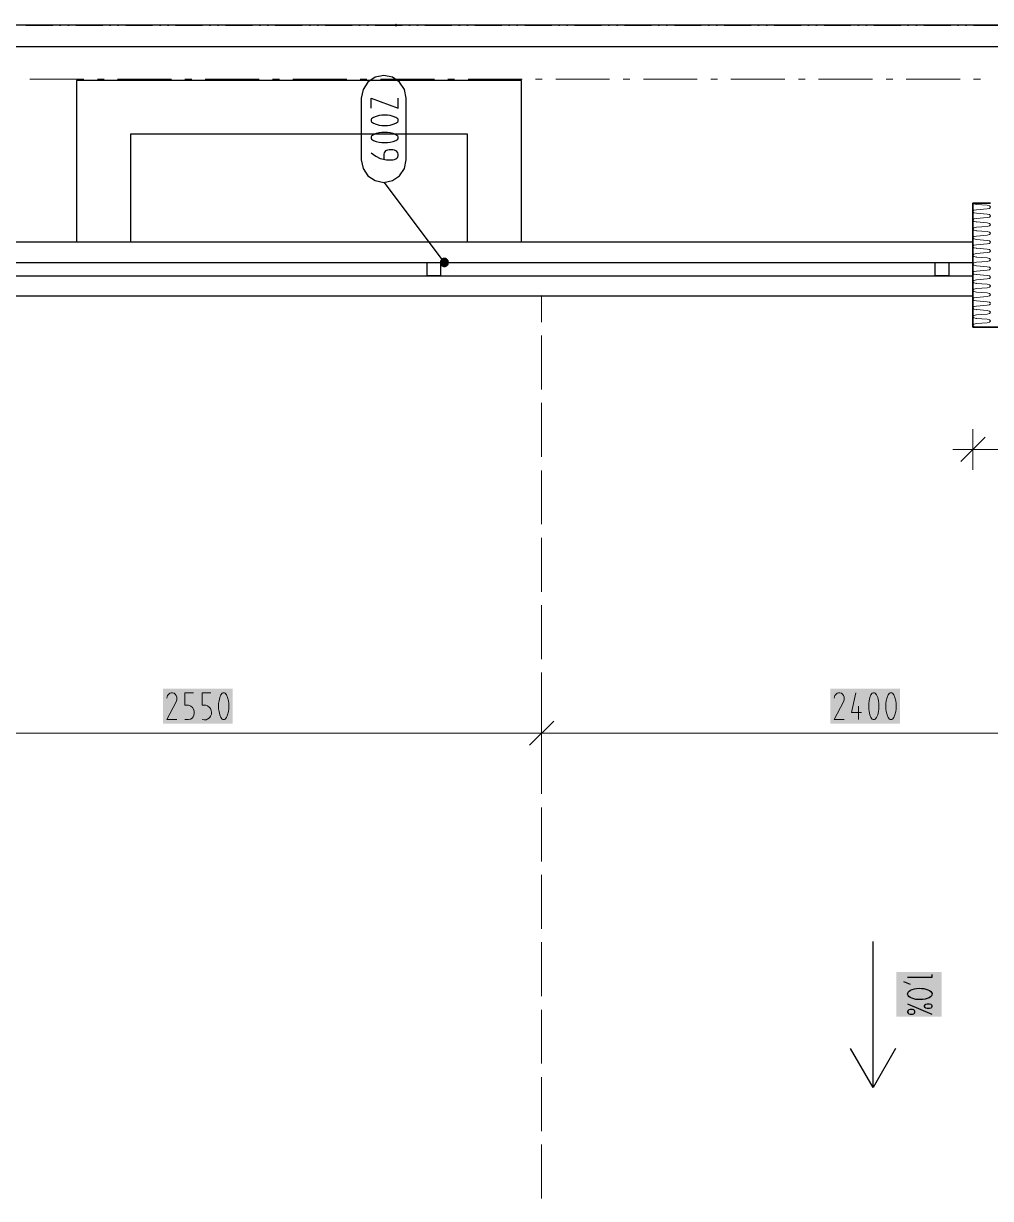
# Model space of a CAD drawing. Header units: millimetres. Extents: x 0 to 594, y 0 to 420.
# Drawn here: x 354.58 to 382.82, y 268.5 to 302.81 of the extents above; entities that cross this region are included whole.
import ezdxf

# ---------------------------------------------------------------- set-up
doc = ezdxf.new("R2010")
doc.units = ezdxf.units.MM
doc.header["$LTSCALE"] = 8
for name, color, linetype in [('PDF_2D-spady', 7, 'Continuous'), ('PDF_CTU', 7, 'Continuous'), ('PDF_Dokresleni nad rovinou rezu', 7, 'Continuous'), ('PDF_Dopravni znaceni', 7, 'Continuous'), ('PDF_Koty delkove', 7, 'Continuous'), ('PDF_Obecne 0.25', 7, 'Continuous'), ('PDF_Osy hlavni', 7, 'Continuous'), ('PDF_Popis Zamecnicke vyrobky', 7, 'Continuous'), ('PDF_Steny sendvic', 7, 'Continuous'), ('PDF_Zamecnicke vyrobky', 7, 'Continuous')]:
    doc.layers.add(name, color=color, linetype=linetype)

msp = doc.modelspace()

# ---------------------------------------------------------------- linework, layer by layer
at = {"layer": 'PDF_2D-spady', "lineweight": 25}
for points in [[(380.042, 272.883), (379.385, 271.746), (379.385, 276.011)], [(380.279, 274.842), (380.468, 274.759)], [(381.105, 275.043), (381.105, 274.96), (380.396, 274.96)], [(380.396, 274.192), (381.105, 273.885)], [(380.574, 273.897), (380.598, 273.92), (380.61, 273.944), (380.61, 273.968), (380.598, 273.991), (380.574, 274.015), (380.539, 274.027), (380.468, 274.027), (380.433, 274.015), (380.408, 273.991), (380.396, 273.968)], [(380.396, 273.968), (380.396, 273.944), (380.408, 273.92), (380.433, 273.897), (380.468, 273.885), (380.539, 273.885), (380.574, 273.897)], [(379.385, 271.746), (378.729, 272.883)]]:
    msp.add_lwpolyline(points, dxfattribs=at)
msp.add_lwpolyline([(380.964, 274.05), (380.928, 274.062), (380.904, 274.085), (380.892, 274.109), (380.892, 274.133), (380.904, 274.156), (380.928, 274.18), (380.964, 274.192), (381.034, 274.192), (381.07, 274.18), (381.094, 274.156), (381.105, 274.133), (381.105, 274.109), (381.094, 274.085), (381.07, 274.062), (381.034, 274.05)], close=True, dxfattribs=at)
msp.add_ellipse((380.751, 274.476), major_axis=(0.357, 0), ratio=0.464601, start_param=4.973979, end_param=11.257164, dxfattribs=at)
at = {"layer": 'PDF_2D-spady', "color": 7, "lineweight": 25, "true_color": 0xffffff, "transparency": 33554559}
msp.add_solid([(380.066, 275.114), (380.066, 273.814), (381.388, 275.114), (381.388, 273.814)], dxfattribs=at)
at = {"layer": 'PDF_CTU', "lineweight": 25}
for points in [[(396.91, 302.764), (99.429, 302.764)], [(396.91, 302.134), (99.429, 302.134)]]:
    msp.add_lwpolyline(points, dxfattribs=at)
at = {"layer": 'PDF_Dokresleni nad rovinou rezu', "lineweight": 25}
for points in [[(354.646, 302.764), (355.433, 302.764)], [(355.63, 302.764), (355.669, 302.764)], [(355.866, 302.764), (355.905, 302.764)], [(356.102, 302.764), (356.89, 302.764)], [(357.086, 302.764), (357.126, 302.764)], [(357.323, 302.764), (357.362, 302.764)], [(357.559, 302.764), (358.346, 302.764)], [(358.543, 302.764), (358.583, 302.764)], [(358.779, 302.764), (358.819, 302.764)], [(359.016, 302.764), (359.803, 302.764)], [(360, 302.764), (360.039, 302.764)], [(360.236, 302.764), (360.275, 302.764)], [(360.472, 302.764), (361.26, 302.764)], [(361.457, 302.764), (361.496, 302.764)], [(361.693, 302.764), (361.732, 302.764)], [(361.929, 302.764), (362.716, 302.764)], [(362.913, 302.764), (362.953, 302.764)], [(363.149, 302.764), (363.189, 302.764)], [(363.386, 302.764), (364.173, 302.764)], [(364.37, 302.764), (364.409, 302.764)], [(364.606, 302.764), (364.646, 302.764)], [(364.842, 302.764), (365.63, 302.764)], [(365.827, 302.764), (365.866, 302.764)], [(366.063, 302.764), (366.102, 302.764)], [(366.299, 302.764), (367.086, 302.764)], [(367.283, 302.764), (367.323, 302.764)], [(367.52, 302.764), (367.559, 302.764)], [(367.756, 302.764), (368.543, 302.764)], [(368.74, 302.764), (368.779, 302.764)], [(368.976, 302.764), (369.016, 302.764)], [(369.212, 302.764), (370, 302.764)], [(370.197, 302.764), (370.236, 302.764)], [(370.433, 302.764), (370.472, 302.764)], [(370.669, 302.764), (371.457, 302.764)], [(371.653, 302.764), (371.693, 302.764)], [(371.89, 302.764), (371.929, 302.764)], [(372.126, 302.764), (372.913, 302.764)], [(373.11, 302.764), (373.149, 302.764)], [(373.346, 302.764), (373.386, 302.764)], [(373.583, 302.764), (374.37, 302.764)], [(374.567, 302.764), (374.606, 302.764)], [(374.803, 302.764), (374.842, 302.764)], [(375.039, 302.764), (375.827, 302.764)], [(376.023, 302.764), (376.063, 302.764)], [(376.26, 302.764), (376.299, 302.764)], [(376.496, 302.764), (377.283, 302.764)], [(377.48, 302.764), (377.52, 302.764)], [(377.716, 302.764), (377.756, 302.764)], [(377.953, 302.764), (378.74, 302.764)], [(378.937, 302.764), (378.976, 302.764)], [(379.173, 302.764), (379.212, 302.764)], [(379.409, 302.764), (380.197, 302.764)], [(380.394, 302.764), (380.433, 302.764)], [(380.63, 302.764), (380.669, 302.764)], [(380.866, 302.764), (381.653, 302.764)], [(381.85, 302.764), (381.89, 302.764)], [(382.086, 302.764), (382.126, 302.764)], [(382.323, 302.764), (383.11, 302.764)]]:
    msp.add_lwpolyline(points, dxfattribs=at)
at = {"layer": 'PDF_Dokresleni nad rovinou rezu', "lineweight": 25, "transparency": 33554559}
msp.add_solid([(365.453, 302.811), (365.502, 302.762), (365.404, 302.762), (365.453, 302.712)], dxfattribs=at)
at = {"layer": 'PDF_Dopravni znaceni', "lineweight": 18}
for points in [[(369.705, 294.85), (369.705, 294.095)], [(369.705, 293.701), (369.705, 292.126)], [(369.705, 291.732), (369.705, 290.158)], [(369.705, 289.764), (369.705, 288.189)], [(369.705, 287.795), (369.705, 286.221)], [(369.705, 285.827), (369.705, 284.252)], [(369.705, 283.858), (369.705, 282.284)], [(369.705, 281.89), (369.705, 280.315)], [(369.705, 279.921), (369.705, 278.347)], [(369.705, 277.953), (369.705, 276.378)], [(369.705, 275.984), (369.705, 274.41)], [(369.705, 274.016), (369.705, 272.441)], [(369.705, 272.047), (369.705, 270.473)], [(369.705, 270.079), (369.705, 268.504)]]:
    msp.add_lwpolyline(points, dxfattribs=at)
at = {"layer": 'PDF_Dopravni znaceni', "lineweight": 18, "transparency": 33554559}
msp.add_solid([(369.705, 294.886), (369.74, 294.85), (369.669, 294.85), (369.705, 294.815)], dxfattribs=at)
at = {"layer": 'PDF_Koty delkove', "lineweight": 18}
for points in [[(382.303, 289.784), (382.303, 290.375), (382.303, 290.965)], [(381.949, 290.021), (382.658, 290.729)], [(382.303, 290.375), (381.713, 290.375)], [(382.303, 290.375), (393.091, 290.375), (393.602, 290.375), (394.39, 290.375), (398.051, 290.375), (400.059, 290.375)], [(359.057, 282.485), (358.763, 282.485), (359.036, 283.01), (359.057, 283.063), (359.057, 283.141), (359.036, 283.193), (359.005, 283.233), (358.973, 283.259), (358.931, 283.272), (358.889, 283.272), (358.847, 283.259), (358.816, 283.233), (358.784, 283.193), (358.763, 283.115)], [(359.54, 283.272), (359.288, 283.272), (359.288, 282.905), (359.393, 282.905), (359.466, 282.878), (359.508, 282.839), (359.55, 282.774), (359.561, 282.722), (359.561, 282.669), (359.55, 282.616), (359.529, 282.564), (359.498, 282.525), (359.456, 282.498), (359.393, 282.485), (359.288, 282.485)], [(378.545, 282.485), (378.251, 282.485), (378.524, 283.01), (378.545, 283.063), (378.545, 283.141), (378.524, 283.193), (378.493, 283.233), (378.461, 283.259), (378.419, 283.272), (378.377, 283.272), (378.335, 283.259), (378.304, 283.233), (378.272, 283.193), (378.251, 283.115)], [(378.755, 282.695), (378.881, 283.272)], [(379.049, 282.695), (378.755, 282.695)], [(378.965, 282.485), (378.965, 282.878)], [(369.351, 281.737), (370.059, 282.445)], [(369.705, 281.5), (369.705, 282.091), (369.705, 282.681)], [(275.217, 282.091), (300.02, 282.091), (324.823, 282.091), (349.626, 282.091), (369.705, 282.091), (388.602, 282.091), (397.54, 282.091), (398.13, 282.091)]]:
    msp.add_lwpolyline(points, dxfattribs=at)
msp.add_lwpolyline([(360.044, 283.272), (359.792, 283.272), (359.792, 282.905), (359.897, 282.905, -1.032743), (359.792, 282.485)], format="xyb", dxfattribs=at)
for points in [[(360.569, 282.8), (360.569, 282.958), (360.558, 283.036), (360.537, 283.128), (360.506, 283.207), (360.464, 283.259), (360.443, 283.272), (360.401, 283.272), (360.38, 283.259), (360.338, 283.207), (360.307, 283.128), (360.285, 283.036), (360.274, 282.958), (360.274, 282.8), (360.285, 282.722), (360.307, 282.63), (360.338, 282.551), (360.38, 282.498), (360.401, 282.485), (360.443, 282.485), (360.464, 282.498), (360.506, 282.551), (360.537, 282.63), (360.558, 282.722)], [(379.553, 282.8), (379.553, 282.958), (379.542, 283.036), (379.521, 283.128), (379.49, 283.207), (379.448, 283.259), (379.427, 283.272), (379.385, 283.272), (379.364, 283.259), (379.322, 283.207), (379.291, 283.128), (379.269, 283.036), (379.259, 282.958), (379.259, 282.8), (379.269, 282.722), (379.291, 282.63), (379.322, 282.551), (379.364, 282.498), (379.385, 282.485), (379.427, 282.485), (379.448, 282.498), (379.49, 282.551), (379.521, 282.63), (379.542, 282.722)], [(380.057, 282.8), (380.057, 282.958), (380.046, 283.036), (380.025, 283.128), (379.994, 283.207), (379.952, 283.259), (379.931, 283.272), (379.889, 283.272), (379.868, 283.259), (379.826, 283.207), (379.795, 283.128), (379.773, 283.036), (379.763, 282.958), (379.763, 282.8), (379.773, 282.722), (379.795, 282.63), (379.826, 282.551), (379.868, 282.498), (379.889, 282.485), (379.931, 282.485), (379.952, 282.498), (379.994, 282.551), (380.025, 282.63), (380.046, 282.722)]]:
    msp.add_lwpolyline(points, close=True, dxfattribs=at)
at = {"layer": 'PDF_Koty delkove', "color": 7, "lineweight": 18, "true_color": 0xffffff, "transparency": 33554559}
for points in [[(358.645, 282.367), (360.687, 282.367), (358.645, 283.39), (360.687, 283.39)], [(378.133, 282.367), (380.175, 282.367), (378.133, 283.39), (380.175, 283.39)]]:
    msp.add_solid(points, dxfattribs=at)
at = {"layer": 'PDF_Obecne 0.25', "lineweight": 25}
for points in [[(369.114, 296.425), (369.114, 301.15), (356.122, 301.15), (356.122, 296.425)], [(367.54, 296.425), (367.54, 299.575), (357.697, 299.575), (357.697, 296.425)], [(382.303, 296.425), (350.807, 296.425)], [(382.303, 294.85), (350.807, 294.85)]]:
    msp.add_lwpolyline(points, dxfattribs=at)
at = {"layer": 'PDF_Osy hlavni', "lineweight": 18}
for points in [[(354.764, 301.189), (356.338, 301.189)], [(356.732, 301.189), (356.929, 301.189)], [(357.323, 301.189), (358.898, 301.189)], [(359.291, 301.189), (359.488, 301.189)], [(359.882, 301.189), (361.457, 301.189)], [(361.85, 301.189), (362.047, 301.189)], [(362.441, 301.189), (364.016, 301.189)], [(364.409, 301.189), (364.606, 301.189)], [(365, 301.189), (366.575, 301.189)], [(366.968, 301.189), (367.165, 301.189)], [(367.559, 301.189), (369.134, 301.189)], [(369.527, 301.189), (369.724, 301.189)], [(370.118, 301.189), (371.693, 301.189)], [(372.086, 301.189), (372.283, 301.189)], [(372.677, 301.189), (374.252, 301.189)], [(374.646, 301.189), (374.842, 301.189)], [(375.236, 301.189), (376.811, 301.189)], [(377.205, 301.189), (377.401, 301.189)], [(377.795, 301.189), (379.37, 301.189)], [(379.764, 301.189), (379.96, 301.189)], [(380.354, 301.189), (381.929, 301.189)], [(382.323, 301.189), (382.52, 301.189)]]:
    msp.add_lwpolyline(points, dxfattribs=at)
at = {"layer": 'PDF_Popis Zamecnicke vyrobky', "lineweight": 25}
for points in [[(365.752, 300.635), (365.702, 300.886), (365.56, 301.099), (365.347, 301.241), (365.096, 301.291), (364.845, 301.241), (364.632, 301.099), (364.49, 300.886), (364.44, 300.635), (364.44, 298.829)], [(364.44, 298.829), (364.49, 298.578), (364.632, 298.365), (364.845, 298.223), (365.096, 298.173), (365.347, 298.223), (365.56, 298.365), (365.702, 298.578), (365.752, 298.829), (365.752, 300.635)], [(364.728, 300.34), (364.728, 300.635), (365.516, 300.34), (365.516, 300.635)], [(365.044, 299.333), (365.202, 299.333), (365.28, 299.343), (365.372, 299.364), (365.45, 299.396), (365.503, 299.437), (365.516, 299.459), (365.516, 299.5), (365.503, 299.522), (365.45, 299.563), (365.372, 299.595), (365.28, 299.616), (365.202, 299.627), (365.044, 299.627), (364.965, 299.616), (364.873, 299.595), (364.795, 299.563), (364.742, 299.522), (364.728, 299.5), (364.728, 299.459), (364.742, 299.437), (364.795, 299.396), (364.873, 299.364), (364.965, 299.343), (365.044, 299.333)], [(364.728, 299.038), (364.86, 298.933), (364.991, 298.87), (365.175, 298.829), (365.359, 298.829), (365.411, 298.839), (365.45, 298.86), (365.476, 298.881), (365.503, 298.912), (365.516, 298.955), (365.516, 298.996), (365.503, 299.038), (365.476, 299.07), (365.45, 299.091), (365.411, 299.112), (365.359, 299.123), (365.254, 299.123), (365.202, 299.112), (365.149, 299.091), (365.11, 299.038), (365.096, 298.996), (365.096, 298.849)], [(365.096, 298.183), (366.865, 295.835)], [(366.771, 295.764), (366.771, 295.764)], [(366.794, 295.929), (366.794, 295.929)], [(366.936, 295.74), (366.936, 295.74)], [(366.96, 295.906), (366.96, 295.906)]]:
    msp.add_lwpolyline(points, dxfattribs=at)
for points in [[(365.044, 299.837), (365.202, 299.837), (365.28, 299.847), (365.372, 299.868), (365.45, 299.9), (365.503, 299.941), (365.516, 299.962), (365.516, 300.004), (365.503, 300.025), (365.45, 300.067), (365.372, 300.099), (365.28, 300.12), (365.202, 300.131), (365.044, 300.131), (364.965, 300.12), (364.873, 300.099), (364.795, 300.067), (364.742, 300.025), (364.728, 300.004), (364.728, 299.962), (364.742, 299.941), (364.795, 299.9), (364.873, 299.868), (364.965, 299.847)], [(366.936, 295.74), (366.951, 295.753), (366.963, 295.768), (366.973, 295.785), (366.979, 295.803), (366.983, 295.822), (366.983, 295.841), (366.981, 295.86), (366.975, 295.879), (366.966, 295.896), (366.955, 295.911), (366.941, 295.925), (366.926, 295.936), (366.908, 295.945), (366.89, 295.95), (366.871, 295.953), (366.852, 295.952), (366.833, 295.948), (366.815, 295.941), (366.798, 295.932), (366.783, 295.919), (366.77, 295.905), (366.76, 295.888), (366.753, 295.871), (366.749, 295.852), (366.747, 295.833), (366.749, 295.813), (366.754, 295.795), (366.762, 295.777), (366.773, 295.761), (366.786, 295.747), (366.801, 295.735), (366.818, 295.726), (366.837, 295.72), (366.856, 295.717), (366.875, 295.717), (366.894, 295.72), (366.912, 295.726), (366.929, 295.735)]]:
    msp.add_lwpolyline(points, close=True, dxfattribs=at)
at = {"layer": 'PDF_Popis Zamecnicke vyrobky', "lineweight": 25, "transparency": 33554559}
for points in [[(366.851, 295.951), (366.757, 295.88), (366.749, 295.821)], [(366.851, 295.951), (366.749, 295.821), (366.911, 295.943)], [(366.911, 295.943), (366.749, 295.821), (366.771, 295.764)], [(366.757, 295.88), (366.851, 295.951), (366.794, 295.929)], [(366.911, 295.943), (366.771, 295.764), (366.96, 295.906)], [(366.96, 295.906), (366.771, 295.764), (366.82, 295.726)], [(366.96, 295.906), (366.82, 295.726), (366.982, 295.849)], [(366.982, 295.849), (366.82, 295.726), (366.879, 295.718)], [(366.982, 295.849), (366.879, 295.718), (366.974, 295.789)], [(366.974, 295.789), (366.879, 295.718), (366.936, 295.74)]]:
    msp.add_solid(points, dxfattribs=at)
at = {"layer": 'PDF_Steny sendvic', "lineweight": 35}
msp.add_lwpolyline([(382.815, 297.567), (382.303, 297.567), (382.303, 293.945), (382.815, 293.945), (393.091, 293.945), (393.091, 289.339)], dxfattribs=at)
at = {"layer": 'PDF_Steny sendvic', "lineweight": 9}
for points in [[(382.313, 297.567), (382.333, 297.542), (382.406, 297.527)], [(382.713, 297.502), (382.406, 297.527)], [(382.406, 297.374), (382.713, 297.399), (382.786, 297.414), (382.815, 297.445)], [(382.713, 297.502), (382.713, 297.502)], [(382.815, 297.456), (382.786, 297.487), (382.713, 297.502)], [(382.406, 297.374), (382.333, 297.359), (382.303, 297.323)], [(382.303, 297.323), (382.333, 297.287), (382.406, 297.272)], [(382.406, 297.118), (382.333, 297.103), (382.303, 297.067)], [(382.713, 297.246), (382.406, 297.272)], [(382.406, 297.118), (382.713, 297.143), (382.786, 297.158), (382.815, 297.189)], [(382.713, 297.246), (382.713, 297.246)], [(382.815, 297.2), (382.786, 297.231), (382.713, 297.246)], [(382.303, 297.067), (382.333, 297.031), (382.406, 297.016)], [(382.406, 296.862), (382.333, 296.847), (382.303, 296.811)], [(382.303, 296.811), (382.333, 296.775), (382.406, 296.76)], [(382.713, 296.99), (382.406, 297.016)], [(382.406, 296.862), (382.713, 296.887), (382.786, 296.903), (382.815, 296.934)], [(382.713, 296.734), (382.406, 296.76)], [(382.713, 296.99), (382.713, 296.99)], [(382.815, 296.944), (382.786, 296.975), (382.713, 296.99)], [(382.406, 296.606), (382.333, 296.591), (382.303, 296.555)], [(382.303, 296.555), (382.333, 296.519), (382.406, 296.504)], [(382.406, 296.606), (382.713, 296.632), (382.786, 296.647), (382.815, 296.678)], [(382.713, 296.479), (382.406, 296.504)], [(382.406, 296.35), (382.713, 296.376), (382.786, 296.391), (382.815, 296.422)], [(382.713, 296.734), (382.713, 296.734)], [(382.815, 296.688), (382.786, 296.719), (382.713, 296.734)], [(382.713, 296.479), (382.713, 296.479)], [(382.815, 296.432), (382.786, 296.463), (382.713, 296.479)], [(382.406, 296.35), (382.333, 296.335), (382.303, 296.299)], [(382.303, 296.299), (382.333, 296.263), (382.406, 296.248)], [(382.406, 296.094), (382.333, 296.079), (382.303, 296.043)], [(382.713, 296.223), (382.406, 296.248)], [(382.406, 296.094), (382.713, 296.12), (382.786, 296.135), (382.815, 296.166)], [(382.713, 296.223), (382.713, 296.223)], [(382.815, 296.177), (382.786, 296.208), (382.713, 296.223)], [(382.303, 296.043), (382.333, 296.007), (382.406, 295.992)], [(382.406, 295.839), (382.333, 295.824), (382.303, 295.787)], [(382.303, 295.787), (382.333, 295.751), (382.406, 295.736)], [(382.713, 295.967), (382.406, 295.992)], [(382.406, 295.839), (382.713, 295.864), (382.786, 295.879), (382.815, 295.91)], [(382.713, 295.711), (382.406, 295.736)], [(382.713, 295.967), (382.713, 295.967)], [(382.713, 295.967), (382.713, 295.967)], [(382.815, 295.921), (382.786, 295.952), (382.713, 295.967)], [(382.406, 295.583), (382.333, 295.568), (382.303, 295.531)], [(382.303, 295.531), (382.333, 295.495), (382.406, 295.48)], [(382.406, 295.583), (382.713, 295.608)], [(382.713, 295.455), (382.406, 295.48)], [(382.713, 295.711), (382.713, 295.711)], [(382.815, 295.665), (382.786, 295.696), (382.713, 295.711)], [(382.713, 295.608), (382.786, 295.623), (382.815, 295.654)], [(382.713, 295.455), (382.713, 295.455)], [(382.815, 295.409), (382.786, 295.44), (382.713, 295.455)], [(382.713, 295.352), (382.786, 295.367), (382.815, 295.398)], [(382.406, 295.327), (382.333, 295.312), (382.303, 295.276)], [(382.303, 295.276), (382.333, 295.239), (382.406, 295.224)], [(382.406, 295.071), (382.333, 295.056), (382.303, 295.02)], [(382.406, 295.327), (382.713, 295.352)], [(382.713, 295.199), (382.406, 295.224)], [(382.406, 295.071), (382.713, 295.096)], [(382.713, 295.199), (382.713, 295.199)], [(382.815, 295.153), (382.786, 295.184), (382.713, 295.199)], [(382.713, 295.096), (382.786, 295.111), (382.815, 295.142)], [(382.303, 295.02), (382.333, 294.983), (382.406, 294.968)], [(382.406, 294.815), (382.333, 294.8), (382.303, 294.764)], [(382.303, 294.764), (382.333, 294.728), (382.406, 294.713)], [(382.713, 294.943), (382.406, 294.968)], [(382.406, 294.815), (382.713, 294.84)], [(382.713, 294.687), (382.406, 294.713)], [(382.713, 294.943), (382.713, 294.943)], [(382.815, 294.897), (382.786, 294.928), (382.713, 294.943)], [(382.713, 294.84), (382.786, 294.855), (382.815, 294.886)], [(382.406, 294.559), (382.333, 294.544), (382.303, 294.508)], [(382.303, 294.508), (382.333, 294.472), (382.406, 294.457)], [(382.406, 294.559), (382.713, 294.584)], [(382.713, 294.431), (382.406, 294.457)], [(382.713, 294.687), (382.713, 294.687)], [(382.786, 294.672), (382.713, 294.687)], [(382.713, 294.584), (382.786, 294.599), (382.815, 294.63)], [(382.713, 294.431), (382.713, 294.431)], [(382.815, 294.385), (382.786, 294.416), (382.713, 294.431)], [(382.713, 294.328), (382.786, 294.343), (382.815, 294.374)], [(382.815, 294.641), (382.786, 294.672)], [(382.406, 294.303), (382.333, 294.288), (382.303, 294.252)], [(382.303, 294.252), (382.333, 294.216), (382.406, 294.201)], [(382.406, 294.047), (382.333, 294.032), (382.303, 293.996)], [(382.406, 294.303), (382.713, 294.328)], [(382.713, 294.175), (382.406, 294.201)], [(382.406, 294.047), (382.713, 294.073)], [(382.713, 294.175), (382.713, 294.175)], [(382.815, 294.129), (382.786, 294.16), (382.713, 294.175)], [(382.713, 294.073), (382.786, 294.088), (382.815, 294.119)], [(382.303, 293.996), (382.333, 293.96), (382.406, 293.945)]]:
    msp.add_lwpolyline(points, dxfattribs=at)
at = {"layer": 'PDF_Steny sendvic', "lineweight": 9, "transparency": 33554559}
for points in [[(382.406, 297.545), (382.424, 297.527), (382.388, 297.527), (382.406, 297.51)], [(382.406, 297.289), (382.424, 297.272), (382.388, 297.272), (382.406, 297.254)], [(382.406, 297.033), (382.424, 297.016), (382.388, 297.016), (382.406, 296.998)], [(382.406, 296.777), (382.424, 296.76), (382.388, 296.76), (382.406, 296.742)], [(382.406, 296.522), (382.424, 296.504), (382.388, 296.504), (382.406, 296.486)], [(382.406, 296.266), (382.424, 296.248), (382.388, 296.248), (382.406, 296.23)], [(382.406, 296.01), (382.424, 295.992), (382.388, 295.992), (382.406, 295.974)], [(382.406, 295.754), (382.424, 295.736), (382.388, 295.736), (382.406, 295.718)], [(382.406, 295.498), (382.424, 295.48), (382.388, 295.48), (382.406, 295.463)], [(382.406, 295.242), (382.424, 295.224), (382.388, 295.224), (382.406, 295.207)], [(382.406, 294.986), (382.424, 294.968), (382.388, 294.968), (382.406, 294.951)], [(382.406, 294.73), (382.424, 294.713), (382.388, 294.713), (382.406, 294.695)], [(382.406, 294.474), (382.424, 294.457), (382.388, 294.457), (382.406, 294.439)], [(382.406, 294.218), (382.424, 294.201), (382.388, 294.201), (382.406, 294.183)], [(382.406, 293.963), (382.424, 293.945), (382.388, 293.945)]]:
    msp.add_solid(points, dxfattribs=at)
at = {"layer": 'PDF_Zamecnicke vyrobky', "lineweight": 25}
for points in [[(350.807, 295.835), (382.303, 295.835)], [(350.807, 295.441), (382.303, 295.441)]]:
    msp.add_lwpolyline(points, dxfattribs=at)
for points in [[(366.752, 295.835), (366.752, 295.441), (366.359, 295.441), (366.359, 295.835)], [(381.595, 295.835), (381.595, 295.441), (381.201, 295.441), (381.201, 295.835)]]:
    msp.add_lwpolyline(points, close=True, dxfattribs=at)

doc.saveas('drawing.dxf')
